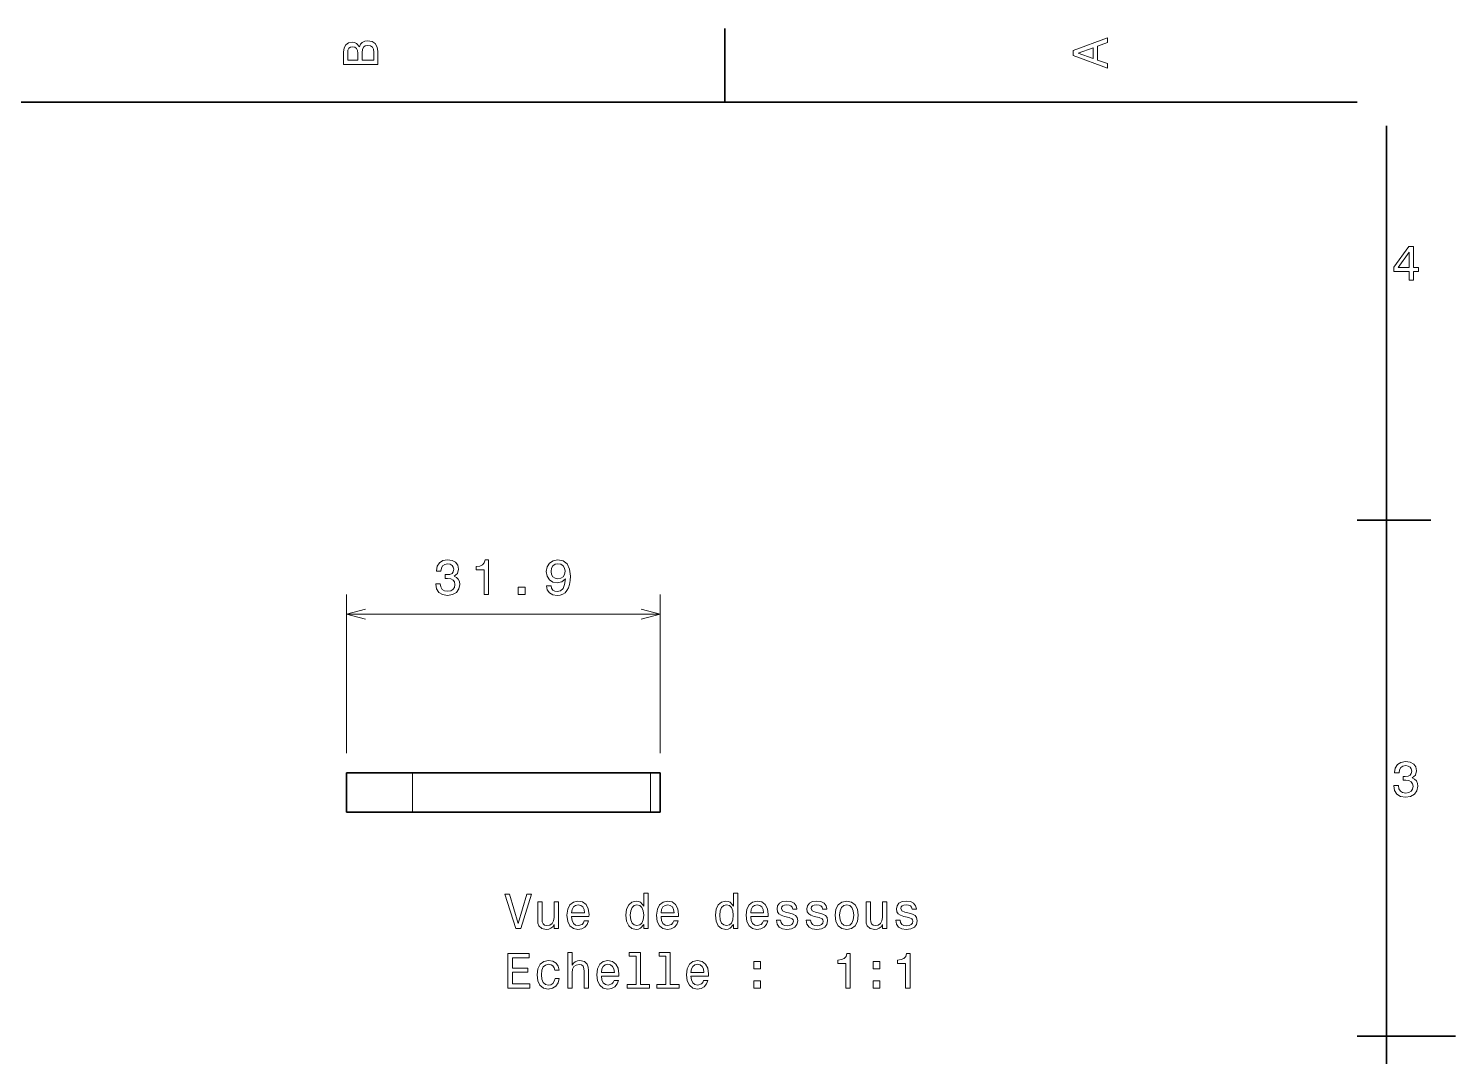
# Model space of a CAD drawing. Extents: x 0 to 297, y 0 to 210.
# Drawn here: x 151.9 to 297, y 103 to 207.5 of the extents above; entities that cross this region are included whole.
import ezdxf

# ---------------------------------------------------------------- set-up
doc = ezdxf.new("R2010")
doc.units = 0

msp = doc.modelspace()

# ---------------------------------------------------------------- linework, layer by layer
at = {"color": 7, "lineweight": 35, "ltscale": 0.1875}
for p, q in [((222.699997, 200), (222.699997, 207.5)), ((287, 157.5), (294.5, 157.5))]:
    msp.add_line(p, q, dxfattribs=at)
at = {"color": 7, "lineweight": 35}
for p, q in [((287, 200), (10, 200)), ((290, 7.593956), (290, 197.593964)), ((190.934418, 131.810898), (215.129547, 131.810898)), ((190.934418, 127.810898), (215.129547, 127.810898))]:
    msp.add_line(p, q, dxfattribs=at)
at = {"color": 7, "lineweight": 13, "ltscale": 0.403151}
for p, q in [((184.234421, 133.810898), (184.234421, 149.936951)), ((216.129547, 133.810898), (216.129547, 149.936951))]:
    msp.add_line(p, q, dxfattribs=at)
at = {"color": 7, "lineweight": 13}
msp.add_line((184.234421, 147.936951), (216.129547, 147.936951), dxfattribs=at)
at = {"color": 7, "lineweight": 35, "ltscale": 0.1675}
for p, q in [((184.234421, 131.810898), (190.934418, 131.810898)), ((184.234421, 127.810898), (190.934418, 127.810898))]:
    msp.add_line(p, q, dxfattribs=at)
at = {"color": 7, "lineweight": 35, "ltscale": 0.1}
for p, q in [((184.234421, 131.810898), (184.234421, 127.810898)), ((216.129547, 127.810898), (216.129547, 131.810898))]:
    msp.add_line(p, q, dxfattribs=at)
at = {"color": 7, "lineweight": 13, "ltscale": 0.1}
for p, q in [((190.934418, 127.810898), (190.934418, 131.810898)), ((215.129547, 127.810898), (215.129547, 131.810898))]:
    msp.add_line(p, q, dxfattribs=at)
at = {"color": 7, "lineweight": 35, "ltscale": 0.025}
for p, q in [((215.129547, 131.810898), (216.129547, 131.810898)), ((215.129547, 127.810898), (216.129547, 127.810898))]:
    msp.add_line(p, q, dxfattribs=at)
at = {"color": 7, "lineweight": 35, "ltscale": 0.25}
msp.add_line((287, 105), (297, 105), dxfattribs=at)
at = {"color": 7, "lineweight": 13}
for points in [[(185.542007, 205.630417), (185.249496, 205.983429), (185.052811, 206.074219), (184.81073, 206.104477), (184.432495, 206.03891), (184.160156, 205.842224), (183.993729, 205.524506), (183.933212, 205.080704), (183.933212, 203.835022), (187.433212, 203.835022), (187.433212, 205.151306), (187.36261, 205.620331), (187.155838, 205.968307), (186.828018, 206.185165), (186.384216, 206.260818), (186.08667, 206.215424), (185.839554, 206.094391), (185.65799, 205.897705)], [(261.633209, 203.466858), (261.633209, 203.930847), (260.604401, 204.298996), (260.604401, 205.695969), (261.633209, 206.064133), (261.633209, 206.538193), (258.128174, 205.257217), (258.128174, 204.742798)], [(185.385666, 204.984879), (185.385666, 204.298996), (184.351807, 204.298996), (184.351807, 205.025223), (184.382065, 205.297562), (184.472839, 205.489197), (184.629181, 205.605194), (184.86116, 205.645538), (185.093155, 205.600143), (185.254532, 205.479111), (185.355408, 205.272339)], [(187.014618, 205.095825), (187.014618, 204.298996), (185.809296, 204.298996), (185.809296, 205.050446), (185.844589, 205.368164), (185.9505, 205.595108), (186.132065, 205.731277), (186.394302, 205.776657), (186.671692, 205.731277), (186.863327, 205.605194), (186.979324, 205.393372)], [(260.17572, 204.460388), (258.632477, 205), (260.17572, 205.539627)], [(292.277374, 181.916794), (292.731262, 181.916794), (292.731262, 182.784225), (293.23056, 182.784225), (293.23056, 183.187683), (292.731262, 183.187683), (292.731262, 185.341141), (292.272339, 185.341141), (290.739197, 183.228027), (290.739197, 182.784225), (292.277374, 182.784225)], [(291.162842, 183.187683), (292.277374, 184.756134), (292.277374, 183.187683)], [(193.307053, 151.036377), (193.307053, 151.001068), (193.387741, 150.516922), (193.624771, 150.153809), (193.997971, 149.921814), (194.492218, 149.83609), (195.016708, 149.921814), (195.41008, 150.143723), (195.662247, 150.49675), (195.753021, 150.950638), (195.712677, 151.248184), (195.60173, 151.490265), (195.420166, 151.676865), (195.178085, 151.813019), (195.505905, 152.085358), (195.621902, 152.519073), (195.546249, 152.912445), (195.329391, 153.210007), (194.976364, 153.396606), (194.492218, 153.462158), (194.03833, 153.38147), (193.690338, 153.159576), (193.463394, 152.806549), (193.387741, 152.337524), (193.387741, 152.302216), (193.836594, 152.302216), (193.876938, 152.624985), (194.008057, 152.856979), (194.219879, 152.998184), (194.517426, 153.048615), (194.779678, 153.00827), (194.971313, 152.902374), (195.087311, 152.730896), (195.132706, 152.498901), (195.087311, 152.251785), (194.966278, 152.085358), (194.754456, 151.984497), (194.466995, 151.954239), (194.270309, 151.95929), (194.270309, 151.560867), (194.517426, 151.570953), (194.835159, 151.525558), (195.072189, 151.404526), (195.213394, 151.20784), (195.263824, 150.950638), (195.208359, 150.658127), (195.062103, 150.441269), (194.830109, 150.305099), (194.522476, 150.259705), (194.204742, 150.31015), (193.972763, 150.461441), (193.826508, 150.703522), (193.771027, 151.036377)], [(198.22319, 149.936951), (198.682129, 149.936951), (198.682129, 153.462158), (198.339188, 153.462158), (198.248413, 153.154526), (198.066849, 152.947754), (197.789474, 152.826721), (197.406189, 152.786377), (197.406189, 152.428299), (198.22319, 152.428299)], [(204.575638, 150.804382), (204.651291, 150.405975), (204.868149, 150.098328), (205.21109, 149.906693), (205.664978, 149.83609), (205.962524, 149.871384), (206.229828, 149.962158), (206.456772, 150.1185), (206.648407, 150.340408), (206.799713, 150.617783), (206.91066, 150.960724), (206.976227, 151.354095), (207.001434, 151.807983), (206.915695, 152.519073), (206.668579, 153.038528), (206.275208, 153.351212), (205.73558, 153.462158), (205.241348, 153.371384), (204.868149, 153.129303), (204.626068, 152.756104), (204.54538, 152.287094), (204.626068, 151.802948), (204.863113, 151.434784), (205.216125, 151.202789), (205.664978, 151.127151), (206.139038, 151.222961), (206.497116, 151.515472), (206.416428, 150.955673), (206.255035, 150.557266), (206.007919, 150.320236), (205.670029, 150.244583), (205.407776, 150.279892), (205.216125, 150.390839), (205.090057, 150.567352), (205.039627, 150.804382)], [(205.034576, 152.29213), (205.085007, 152.604813), (205.226227, 152.851929), (205.44812, 153.00827), (205.73558, 153.063751), (206.033142, 153.00827), (206.260086, 152.851929), (206.401291, 152.609863), (206.456772, 152.29718), (206.401291, 151.979462), (206.260086, 151.742432), (206.028091, 151.596161), (205.720459, 151.545746), (205.443085, 151.596161), (205.226227, 151.742432), (205.085007, 151.974411)], [(201.702011, 149.936951), (202.39798, 149.936951), (202.39798, 150.688385), (201.702011, 150.688385)], [(290.729126, 130.51622), (290.729126, 130.480911), (290.809814, 129.996765), (291.046844, 129.633652), (291.420044, 129.401657), (291.914276, 129.315933), (292.438782, 129.401657), (292.832153, 129.623566), (293.08429, 129.976593), (293.175079, 130.430481), (293.134735, 130.728027), (293.023773, 130.970108), (292.842224, 131.156708), (292.600159, 131.292877), (292.927948, 131.565216), (293.043945, 131.998932), (292.968292, 132.392303), (292.751434, 132.68985), (292.398407, 132.87645), (291.914276, 132.942017), (291.460388, 132.861313), (291.112396, 132.63942), (290.885468, 132.286392), (290.809814, 131.817368), (290.809814, 131.782074), (291.258636, 131.782074), (291.299011, 132.104828), (291.430115, 132.336823), (291.641937, 132.478027), (291.939484, 132.528473), (292.201721, 132.488113), (292.393372, 132.382217), (292.509369, 132.210739), (292.554749, 131.97876), (292.509369, 131.731628), (292.388336, 131.565216), (292.176514, 131.46434), (291.889069, 131.434082), (291.692383, 131.439133), (291.692383, 131.04071), (291.939484, 131.050797), (292.257202, 131.005417), (292.494232, 130.884369), (292.635468, 130.687683), (292.685883, 130.430481), (292.630402, 130.13797), (292.484161, 129.921112), (292.252167, 129.784943), (291.944519, 129.739563), (291.626801, 129.789993), (291.394806, 129.941284), (291.248566, 130.183365), (291.193085, 130.51622)], [(202.577515, 119.459312), (201.699982, 116.478767), (200.797256, 119.459312), (200.318146, 119.459312), (201.44783, 115.954269), (201.952148, 115.954269), (203.05661, 119.459312)], [(214.464401, 116.372856), (214.464401, 115.954269), (214.908203, 115.954269), (214.908203, 119.57531), (214.469437, 119.57531), (214.469437, 118.24894), (214.131546, 118.632225), (213.924774, 118.723), (213.687744, 118.758301), (213.259064, 118.65744), (212.926208, 118.375015), (212.709351, 117.921127), (212.633713, 117.310898), (212.709351, 116.700668), (212.926208, 116.24173), (213.259064, 115.954269), (213.687744, 115.858452), (213.924774, 115.893753), (214.136581, 115.984528)], [(223.572464, 116.372856), (223.572464, 115.954269), (224.016266, 115.954269), (224.016266, 119.57531), (223.577515, 119.57531), (223.577515, 118.24894), (223.239609, 118.632225), (223.032837, 118.723), (222.795807, 118.758301), (222.367142, 118.65744), (222.034286, 118.375015), (221.817429, 117.921127), (221.741776, 117.310898), (221.817429, 116.700668), (222.034286, 116.24173), (222.367142, 115.954269), (222.795807, 115.858452), (223.032837, 115.893753), (223.244659, 115.984528)], [(205.779953, 118.662483), (205.336151, 118.662483), (205.336151, 117.099083), (205.285721, 116.73597), (205.139465, 116.473724), (204.912521, 116.31234), (204.614975, 116.261909), (204.377945, 116.302254), (204.226639, 116.423286), (204.140915, 116.630058), (204.120743, 116.922569), (204.120743, 118.662483), (203.676941, 118.662483), (203.676941, 116.882225), (203.692062, 116.524155), (203.787888, 116.226601), (204.080399, 115.954269), (204.549408, 115.858452), (204.801575, 115.893753), (205.018433, 115.984528), (205.205032, 116.140869), (205.356323, 116.367813), (205.356323, 115.954269), (205.779953, 115.954269)], [(207.116409, 117.179771), (208.891632, 117.179771), (208.896667, 117.386543), (208.815979, 117.966515), (208.594086, 118.400238), (208.241058, 118.662483), (207.772034, 118.758301), (207.313095, 118.65744), (206.960068, 118.375015), (206.733124, 117.916084), (206.652435, 117.310898), (206.728088, 116.690582), (206.955032, 116.236687), (207.303009, 115.954269), (207.756897, 115.858452), (208.150269, 115.924011), (208.473038, 116.095482), (208.710068, 116.367813), (208.846237, 116.730927), (208.407486, 116.730927), (208.316696, 116.529198), (208.185577, 116.377899), (207.812378, 116.256866), (207.524918, 116.31234), (207.30806, 116.488853), (207.16684, 116.776314), (207.116409, 117.164642)], [(207.116409, 117.552971), (207.17189, 117.900955), (207.30806, 118.158157), (207.514832, 118.314499), (207.78717, 118.369972), (208.054459, 118.314499), (208.26123, 118.158157), (208.387314, 117.900955), (208.432693, 117.552971)], [(213.763382, 118.359886), (214.055893, 118.289284), (214.277802, 118.092598), (214.40892, 117.764786), (214.459351, 117.310898), (214.40892, 116.851967), (214.277802, 116.524155), (214.055893, 116.322426), (213.763382, 116.256866), (213.486008, 116.322426), (213.2742, 116.524155), (213.13298, 116.85701), (213.087601, 117.310898), (213.13298, 117.759743), (213.2742, 118.087555), (213.486008, 118.289284)], [(216.224487, 117.179771), (217.999695, 117.179771), (218.004745, 117.386543), (217.924057, 117.966515), (217.702148, 118.400238), (217.349121, 118.662483), (216.880096, 118.758301), (216.421173, 118.65744), (216.068146, 118.375015), (215.841202, 117.916084), (215.760513, 117.310898), (215.836151, 116.690582), (216.063095, 116.236687), (216.411087, 115.954269), (216.864975, 115.858452), (217.258347, 115.924011), (217.581116, 116.095482), (217.818146, 116.367813), (217.954315, 116.730927), (217.515549, 116.730927), (217.424774, 116.529198), (217.29364, 116.377899), (216.920456, 116.256866), (216.63298, 116.31234), (216.416122, 116.488853), (216.274918, 116.776314), (216.224487, 117.164642)], [(216.224487, 117.552971), (216.279953, 117.900955), (216.416122, 118.158157), (216.622894, 118.314499), (216.895233, 118.369972), (217.162521, 118.314499), (217.369293, 118.158157), (217.495377, 117.900955), (217.540771, 117.552971)], [(222.87146, 118.359886), (223.163971, 118.289284), (223.385864, 118.092598), (223.516998, 117.764786), (223.567429, 117.310898), (223.516998, 116.851967), (223.385864, 116.524155), (223.163971, 116.322426), (222.87146, 116.256866), (222.594086, 116.322426), (222.382263, 116.524155), (222.241058, 116.85701), (222.195663, 117.310898), (222.241058, 117.759743), (222.382263, 118.087555), (222.594086, 118.289284)], [(225.33255, 117.179771), (227.107773, 117.179771), (227.112808, 117.386543), (227.03212, 117.966515), (226.810211, 118.400238), (226.457199, 118.662483), (225.988174, 118.758301), (225.529236, 118.65744), (225.176208, 118.375015), (224.949265, 117.916084), (224.868576, 117.310898), (224.944229, 116.690582), (225.171173, 116.236687), (225.51915, 115.954269), (225.973038, 115.858452), (226.366409, 115.924011), (226.689178, 116.095482), (226.926208, 116.367813), (227.062378, 116.730927), (226.623627, 116.730927), (226.532837, 116.529198), (226.401718, 116.377899), (226.028519, 116.256866), (225.741058, 116.31234), (225.5242, 116.488853), (225.38298, 116.776314), (225.33255, 117.164642)], [(225.33255, 117.552971), (225.388031, 117.900955), (225.5242, 118.158157), (225.730972, 118.314499), (226.003296, 118.369972), (226.270599, 118.314499), (226.477371, 118.158157), (226.603455, 117.900955), (226.648834, 117.552971)], [(229.30661, 117.532799), (228.877945, 117.633667), (228.560211, 117.749657), (228.454315, 117.986687), (228.484573, 118.153114), (228.590485, 118.274155), (228.761948, 118.3498), (229.009064, 118.380058), (229.246094, 118.3498), (229.432693, 118.259026), (229.553741, 118.122856), (229.604172, 117.941299), (230.037888, 117.941299), (230.037888, 117.951385), (229.962234, 118.279198), (229.755463, 118.5364), (229.432693, 118.697784), (229.009064, 118.758301), (228.580383, 118.697784), (228.267715, 118.531357), (228.07103, 118.284241), (228.010498, 117.971558), (228.055893, 117.668968), (228.197113, 117.457153), (228.429092, 117.305855), (228.766998, 117.199944), (229.26123, 117.078911), (229.563812, 116.952827), (229.644516, 116.851967), (229.674774, 116.700668), (229.629379, 116.514069), (229.508347, 116.372856), (229.311661, 116.282082), (229.049408, 116.251823), (228.772034, 116.282082), (228.570313, 116.387985), (228.434143, 116.559456), (228.378662, 116.796486), (227.949982, 116.796486), (228.020599, 116.393028), (228.227371, 116.100525), (228.555176, 115.924011), (229.009064, 115.858452), (229.483124, 115.924011), (229.831116, 116.100525), (230.042923, 116.382942), (230.118576, 116.751099), (230.063095, 117.068825), (229.906754, 117.285683), (229.649551, 117.426895)], [(232.342636, 117.532799), (231.913971, 117.633667), (231.596237, 117.749657), (231.490326, 117.986687), (231.520599, 118.153114), (231.626495, 118.274155), (231.797974, 118.3498), (232.04509, 118.380058), (232.28212, 118.3498), (232.468719, 118.259026), (232.589752, 118.122856), (232.640198, 117.941299), (233.073914, 117.941299), (233.073914, 117.951385), (232.99826, 118.279198), (232.791489, 118.5364), (232.468719, 118.697784), (232.04509, 118.758301), (231.616409, 118.697784), (231.303741, 118.531357), (231.107056, 118.284241), (231.046524, 117.971558), (231.091919, 117.668968), (231.233124, 117.457153), (231.465118, 117.305855), (231.803009, 117.199944), (232.297241, 117.078911), (232.599838, 116.952827), (232.680542, 116.851967), (232.710785, 116.700668), (232.665405, 116.514069), (232.544373, 116.372856), (232.347687, 116.282082), (232.085434, 116.251823), (231.80806, 116.282082), (231.606323, 116.387985), (231.470154, 116.559456), (231.414688, 116.796486), (230.986008, 116.796486), (231.05661, 116.393028), (231.263382, 116.100525), (231.591202, 115.924011), (232.04509, 115.858452), (232.51915, 115.924011), (232.867126, 116.100525), (233.078949, 116.382942), (233.154602, 116.751099), (233.099121, 117.068825), (232.94278, 117.285683), (232.685577, 117.426895)], [(233.921173, 117.305855), (234.001862, 116.690582), (234.233856, 116.236687), (234.602005, 115.954269), (235.096237, 115.858452), (235.585434, 115.954269), (235.953583, 116.231644), (236.185577, 116.685539), (236.271317, 117.305855), (236.185577, 117.921127), (235.953583, 118.380058), (235.585434, 118.65744), (235.096237, 118.758301), (234.602005, 118.65744), (234.233856, 118.375015), (234.001862, 117.921127)], [(234.375061, 117.310898), (234.420441, 117.764786), (234.561661, 118.092598), (234.788605, 118.294327), (235.096237, 118.364929), (235.398834, 118.294327), (235.625778, 118.097641), (235.766998, 117.764786), (235.817413, 117.310898), (235.766998, 116.851967), (235.625778, 116.519112), (235.398834, 116.317383), (235.096237, 116.251823), (234.788605, 116.317383), (234.561661, 116.519112), (234.420441, 116.851967)], [(239.176208, 118.662483), (238.732407, 118.662483), (238.732407, 117.099083), (238.681976, 116.73597), (238.535721, 116.473724), (238.308777, 116.31234), (238.01123, 116.261909), (237.7742, 116.302254), (237.622894, 116.423286), (237.537155, 116.630058), (237.516983, 116.922569), (237.516983, 118.662483), (237.073181, 118.662483), (237.073181, 116.882225), (237.088318, 116.524155), (237.184143, 116.226601), (237.476639, 115.954269), (237.945663, 115.858452), (238.197815, 115.893753), (238.414688, 115.984528), (238.601288, 116.140869), (238.752579, 116.367813), (238.752579, 115.954269), (239.176208, 115.954269)], [(241.450714, 117.532799), (241.022034, 117.633667), (240.704315, 117.749657), (240.598404, 117.986687), (240.628662, 118.153114), (240.734558, 118.274155), (240.906036, 118.3498), (241.153152, 118.380058), (241.390182, 118.3498), (241.576782, 118.259026), (241.697815, 118.122856), (241.74826, 117.941299), (242.181976, 117.941299), (242.181976, 117.951385), (242.106323, 118.279198), (241.899551, 118.5364), (241.576782, 118.697784), (241.153152, 118.758301), (240.724487, 118.697784), (240.411804, 118.531357), (240.215118, 118.284241), (240.154602, 117.971558), (240.199982, 117.668968), (240.341187, 117.457153), (240.573181, 117.305855), (240.911072, 117.199944), (241.405319, 117.078911), (241.707916, 116.952827), (241.788605, 116.851967), (241.818863, 116.700668), (241.773468, 116.514069), (241.652435, 116.372856), (241.45575, 116.282082), (241.193497, 116.251823), (240.916122, 116.282082), (240.714386, 116.387985), (240.578232, 116.559456), (240.522751, 116.796486), (240.094086, 116.796486), (240.164673, 116.393028), (240.37146, 116.100525), (240.699265, 115.924011), (241.153152, 115.858452), (241.627213, 115.924011), (241.975204, 116.100525), (242.187012, 116.382942), (242.262665, 116.751099), (242.207184, 117.068825), (242.050842, 117.285683), (241.79364, 117.426895)], [(200.640915, 109.90744), (202.859924, 109.90744), (202.859924, 110.33107), (201.104889, 110.33107), (201.104889, 111.516228), (202.668289, 111.516228), (202.668289, 111.934814), (201.104889, 111.934814), (201.104889, 112.98381), (202.81958, 112.98381), (202.81958, 113.40744), (200.640915, 113.40744)], [(206.728088, 109.90744), (207.17189, 109.90744), (207.17189, 111.47084), (207.217285, 111.828911), (207.363525, 112.091156), (207.590485, 112.252541), (207.893066, 112.313057), (208.135147, 112.262627), (208.286438, 112.126457), (208.362091, 111.899513), (208.387314, 111.596924), (208.387314, 109.90744), (208.831116, 109.90744), (208.831116, 111.687698), (208.810944, 112.045769), (208.720154, 112.343323), (208.422607, 112.615654), (207.958633, 112.711472), (207.706467, 112.67617), (207.489609, 112.580353), (207.30806, 112.429054), (207.17189, 112.222282), (207.17189, 113.528481), (206.728088, 113.528481)], [(213.682693, 113.155281), (213.682693, 110.28064), (212.769867, 110.28064), (212.769867, 109.90744), (215.034286, 109.90744), (215.034286, 110.28064), (214.126495, 110.28064), (214.126495, 113.528481), (212.986725, 113.528481), (212.986725, 113.155281)], [(216.718719, 113.155281), (216.718719, 110.28064), (215.805893, 110.28064), (215.805893, 109.90744), (218.070313, 109.90744), (218.070313, 110.28064), (217.162521, 110.28064), (217.162521, 113.528481), (216.022751, 113.528481), (216.022751, 113.155281)], [(235.005463, 109.90744), (235.464386, 109.90744), (235.464386, 113.432655), (235.12146, 113.432655), (235.03067, 113.125023), (234.849121, 112.918243), (234.571747, 112.797211), (234.188461, 112.756866), (234.188461, 112.398796), (235.005463, 112.398796)], [(241.077515, 109.90744), (241.536438, 109.90744), (241.536438, 113.432655), (241.193497, 113.432655), (241.102722, 113.125023), (240.921173, 112.918243), (240.643784, 112.797211), (240.260498, 112.756866), (240.260498, 112.398796), (241.077515, 112.398796)], [(205.41684, 111.717957), (205.855606, 111.717957), (205.764832, 112.121414), (205.547974, 112.43914), (205.210068, 112.635826), (204.771317, 112.711472), (204.28717, 112.610611), (203.919006, 112.328186), (203.687027, 111.869255), (203.606323, 111.253983), (203.681976, 110.643753), (203.90892, 110.189857), (204.266998, 109.90744), (204.75618, 109.811623), (205.189896, 109.887268), (205.527802, 110.099083), (205.759781, 110.431938), (205.860657, 110.87574), (205.437027, 110.87574), (205.361374, 110.593323), (205.220154, 110.3815), (205.018433, 110.250381), (204.771317, 110.210037), (204.463684, 110.275597), (204.241776, 110.477325), (204.105606, 110.805138), (204.060211, 111.269112), (204.105606, 111.723), (204.246811, 112.050812), (204.47377, 112.252541), (204.771317, 112.323143), (205.033554, 112.277756), (205.230255, 112.161766), (205.361374, 111.970123)], [(210.152435, 111.132942), (211.927658, 111.132942), (211.932693, 111.339714), (211.852005, 111.919685), (211.630096, 112.353409), (211.277084, 112.615654), (210.80806, 112.711472), (210.349121, 112.610611), (209.996094, 112.328186), (209.76915, 111.869255), (209.688461, 111.264069), (209.764114, 110.643753), (209.991058, 110.189857), (210.339035, 109.90744), (210.792923, 109.811623), (211.186295, 109.877182), (211.509064, 110.048653), (211.746094, 110.320984), (211.882263, 110.684097), (211.443512, 110.684097), (211.352722, 110.482368), (211.221603, 110.33107), (210.848404, 110.210037), (210.560944, 110.265511), (210.344086, 110.442024), (210.202866, 110.729485), (210.152435, 111.117813)], [(210.152435, 111.506142), (210.207916, 111.854126), (210.344086, 112.111328), (210.550858, 112.26767), (210.823181, 112.323143), (211.090485, 112.26767), (211.297256, 112.111328), (211.423325, 111.854126), (211.468719, 111.506142)], [(219.260513, 111.132942), (221.035721, 111.132942), (221.040771, 111.339714), (220.960083, 111.919685), (220.738174, 112.353409), (220.385147, 112.615654), (219.916122, 112.711472), (219.457199, 112.610611), (219.104172, 112.328186), (218.877228, 111.869255), (218.796524, 111.264069), (218.872177, 110.643753), (219.099121, 110.189857), (219.447113, 109.90744), (219.901001, 109.811623), (220.294373, 109.877182), (220.617142, 110.048653), (220.854172, 110.320984), (220.990326, 110.684097), (220.551575, 110.684097), (220.4608, 110.482368), (220.329666, 110.33107), (219.956467, 110.210037), (219.669006, 110.265511), (219.452148, 110.442024), (219.310944, 110.729485), (219.260513, 111.117813)], [(219.260513, 111.506142), (219.315979, 111.854126), (219.452148, 112.111328), (219.65892, 112.26767), (219.931259, 112.323143), (220.198547, 112.26767), (220.405319, 112.111328), (220.531403, 111.854126), (220.576782, 111.506142)], [(225.640198, 111.864212), (226.336151, 111.864212), (226.336151, 112.615654), (225.640198, 112.615654)], [(237.784271, 111.864212), (238.48024, 111.864212), (238.48024, 112.615654), (237.784271, 112.615654)], [(225.640198, 109.90744), (226.336151, 109.90744), (226.336151, 110.658882), (225.640198, 110.658882)], [(237.784271, 109.90744), (238.48024, 109.90744), (238.48024, 110.658882), (237.784271, 110.658882)]]:
    msp.add_lwpolyline(points, close=True, dxfattribs=at)
for points in [[(186.166275, 148.45459), (184.234421, 147.936951), (186.166275, 147.419312)], [(214.197693, 147.419312), (216.129547, 147.936951), (214.197693, 148.45459)]]:
    msp.add_lwpolyline(points, dxfattribs=at)

doc.saveas('drawing.dxf')
